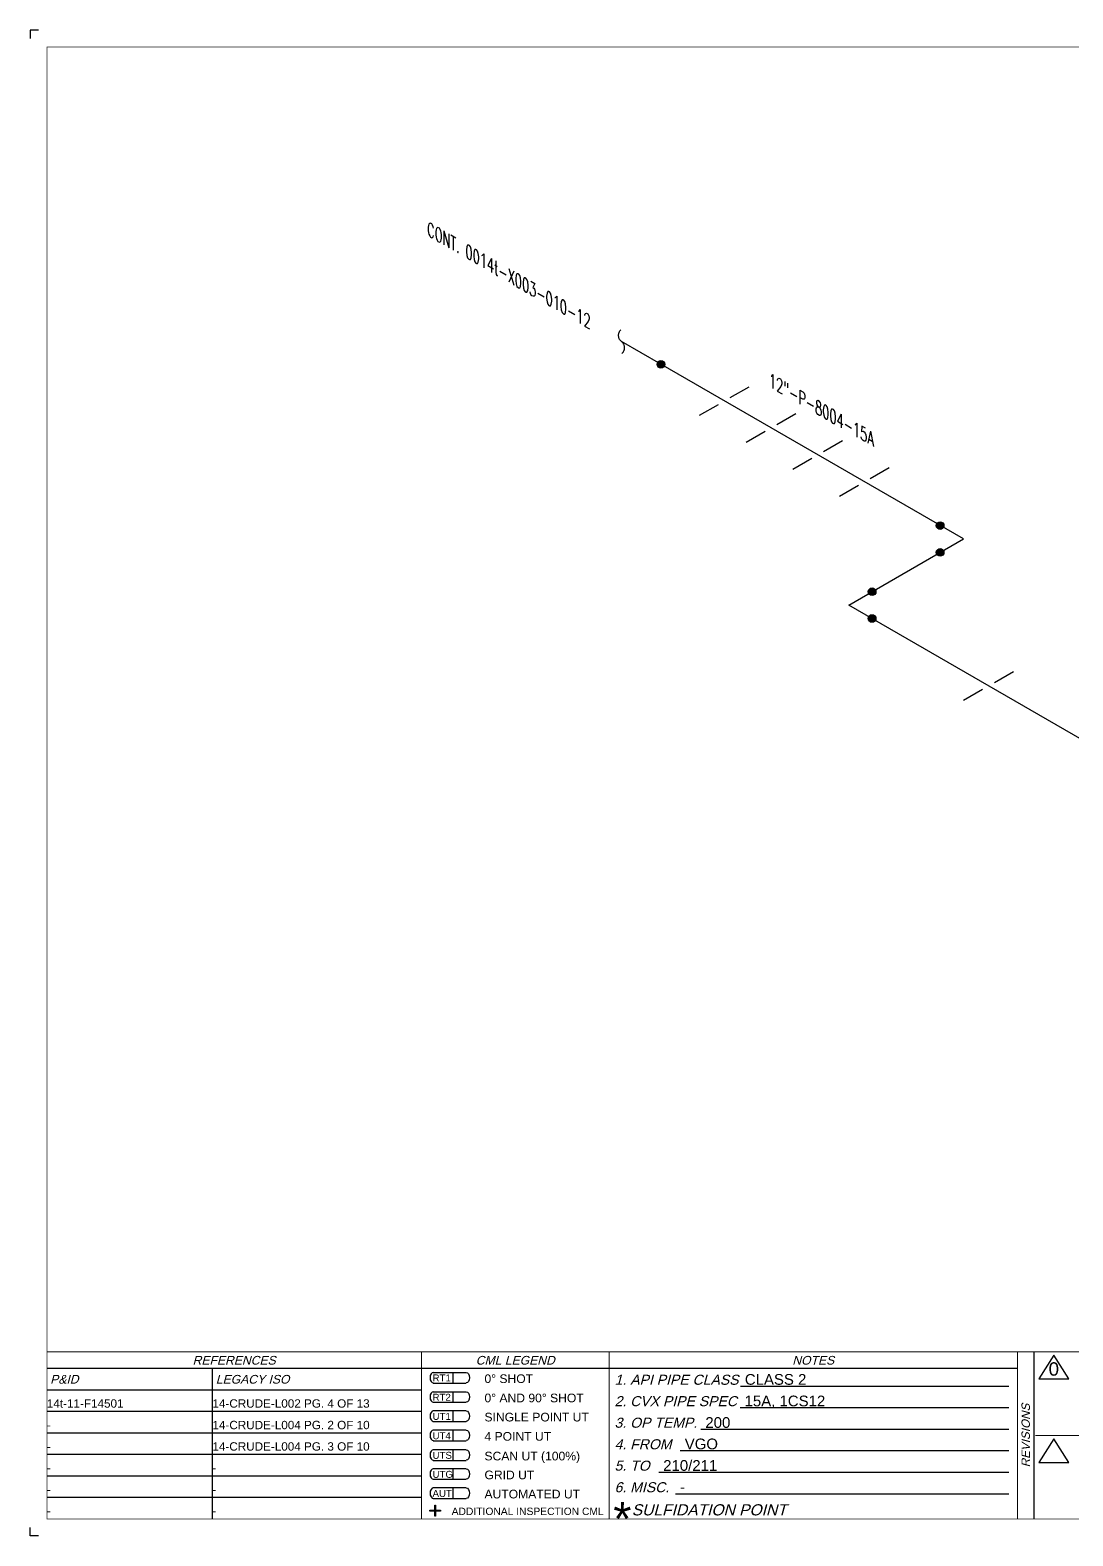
# Model space of a CAD drawing. Header units: inches. Extents: x 0.1 to 17.4, y 0.1 to 11.4.
# Drawn here: x 0.12 to 7.91, y 0.12 to 11.37 of the extents above; entities that cross this region are included whole.
import ezdxf
from ezdxf.enums import TextEntityAlignment as Align

# ---------------------------------------------------------------- set-up
doc = ezdxf.new("R2010")
doc.units = ezdxf.units.IN
doc.header["$MEASUREMENT"] = 0
doc.linetypes.add('HIDDEN2', pattern=[0.1875, 0.125, -0.0625])
for name, color, linetype in [('BORDER', 3, 'Continuous'), ('BORDERTEXT', 7, 'Continuous'), ('Continuation', 7, 'Continuous'), ('FITTINGS', 4, 'Continuous'), ('PIPE-ANNO', 150, 'HIDDEN2'), ('TEXT', 7, 'Continuous'), ('UNAS.PIPE', 251, 'Continuous'), ('WELD POINTS', 41, 'Continuous')]:
    doc.layers.add(name, color=color, linetype=linetype)
doc.layers.add('PIPE', color=7, linetype='Continuous', lineweight=30)
doc.styles.add('FEASStandard', font='arial.ttf')
doc.styles.add('PART_Standard', font='romans', dxfattribs={"width": 0.8, "height": 0.09})
doc.styles.add('Richmond', font='arial.ttf')

# ---------------------------------------------------------------- blocks, each defined once
blk = doc.blocks.new('Border')
h = blk.add_hatch(color=256)
h.dxf.hatch_style = 1
h.paths.add_polyline_path([(3.147, 0.317), (3.11, 0.317), (3.11, 0.31), (3.147, 0.31), (3.147, 0.273), (3.154, 0.273), (3.154, 0.31), (3.191, 0.31), (3.191, 0.317), (3.154, 0.317), (3.154, 0.354), (3.147, 0.354)])
blk.add_line((5.432, 1.244), (7.435, 1.244))
for points in [[(5.43, 1.083), (7.435, 1.083)], [(5.136, 0.922), (7.435, 0.922)], [(4.982, 0.762), (7.435, 0.762)], [(4.822, 0.601), (7.435, 0.601)], [(3.147, 0.317), (3.147, 0.354), (3.154, 0.354), (3.154, 0.317)], [(4.947, 0.44), (7.435, 0.44)], [(3.147, 0.31), (3.11, 0.31), (3.11, 0.317), (3.147, 0.317)], [(3.154, 0.31), (3.154, 0.273), (3.147, 0.273), (3.147, 0.31)], [(3.154, 0.317), (3.191, 0.317), (3.191, 0.31), (3.154, 0.31)]]:
    blk.add_lwpolyline(points)
at = {"layer": 'BORDER'}
for p, q in [((7.625, 0.25), (7.625, 1.5)), ((7.5, 1.375), (0.25, 1.375)), ((1.487, 0.25), (1.487, 1.375)), ((1.487, 1.214), (0.25, 1.214)), ((3.048, 1.214), (1.487, 1.214)), ((1.487, 1.054), (0.25, 1.054)), ((3.048, 1.054), (1.487, 1.054)), ((1.487, 0.893), (0.25, 0.893)), ((3.048, 0.893), (1.487, 0.893)), ((1.487, 0.732), (0.25, 0.732)), ((3.048, 0.732), (1.487, 0.732)), ((1.487, 0.571), (0.25, 0.571)), ((3.048, 0.571), (1.487, 0.571)), ((1.487, 0.411), (0.25, 0.411)), ((3.048, 0.411), (1.487, 0.411))]:
    blk.add_line(p, q, dxfattribs=at)
at = {"layer": 'BORDER', "const_width": 0.005}
blk.add_lwpolyline([(0.25, 0.25), (17.25, 0.25), (17.25, 11.25), (0.25, 11.25)], close=True, dxfattribs=at)
at = {"layer": 'BORDER', "const_width": 0.00833}
for points in [[(17.25, 1.5), (0.25, 1.5)], [(3.048, 0.25), (3.048, 1.5)], [(4.45, 0.25), (4.45, 1.5)], [(7.5, 0.25), (7.5, 1.5)], [(7.634, 0.875), (10.375, 0.875)]]:
    blk.add_lwpolyline(points, dxfattribs=at)
at = {"layer": 'BORDERTEXT', "color": 7, "linetype": 'Continuous'}
for p, q in [((3.137, 1.346), (3.383, 1.346)), ((3.137, 1.267), (3.383, 1.267)), ((3.137, 1.202), (3.383, 1.202)), ((3.137, 1.123), (3.383, 1.123))]:
    blk.add_line(p, q, dxfattribs=at)
at = {"layer": 'BORDERTEXT'}
for p, q in [((3.283, 1.346), (3.283, 1.267)), ((3.283, 1.202), (3.283, 1.123)), ((3.283, 1.059), (3.283, 0.98)), ((3.283, 1.059), (3.283, 0.98)), ((3.283, 0.915), (3.283, 0.836)), ((3.283, 0.915), (3.283, 0.836)), ((3.283, 0.768), (3.283, 0.689)), ((3.283, 0.768), (3.283, 0.689)), ((3.283, 0.626), (3.283, 0.548)), ((3.283, 0.626), (3.283, 0.548)), ((3.283, 0.483), (3.283, 0.405)), ((3.283, 0.483), (3.283, 0.405))]:
    blk.add_line(p, q, dxfattribs=at)
at = {"layer": 'BORDERTEXT', "color": 7}
for p, q in [((3.383, 1.059), (3.137, 1.059)), ((3.137, 0.98), (3.383, 0.98)), ((3.383, 0.915), (3.137, 0.915)), ((3.137, 0.836), (3.383, 0.836)), ((3.383, 0.768), (3.137, 0.768)), ((3.137, 0.689), (3.383, 0.689)), ((3.383, 0.626), (3.137, 0.626)), ((3.137, 0.548), (3.383, 0.548)), ((3.383, 0.483), (3.137, 0.483)), ((3.137, 0.405), (3.383, 0.405))]:
    blk.add_line(p, q, dxfattribs=at)
at = {"layer": 'BORDERTEXT'}
for centre in [(3.137, 1.307), (3.137, 1.163), (3.137, 1.02), (3.137, 0.876), (3.137, 0.729), (3.137, 0.587), (3.137, 0.444)]:
    blk.add_ellipse(centre, major_axis=(0, -0.0394), ratio=0.624439, start_param=3.141593, end_param=6.283185, dxfattribs=at)
at = {"layer": 'BORDERTEXT', "extrusion": (0, 0, -1)}
for centre in [(3.383, 1.307), (3.383, 1.163), (3.383, 1.02), (3.383, 0.876), (3.383, 0.729), (3.383, 0.587), (3.383, 0.444)]:
    blk.add_ellipse(centre, major_axis=(0, -0.0394), ratio=0.624439, start_param=3.141593, end_param=6.283185, dxfattribs=at)
at = {"layer": 'BORDERTEXT', "style": 'FEASStandard', "oblique": 15}
for s, p in [('REFERENCES', (1.649, 1.437)), ('CML LEGEND', (3.749, 1.437)), ('NOTES', (5.975, 1.437))]:
    blk.add_text(s, height=0.065, dxfattribs=at).set_placement(p, align=Align.MIDDLE)
for s, p in [('P&ID', (0.275, 1.295)), ('LEGACY ISO', (1.512, 1.295))]:
    blk.add_text(s, height=0.065, dxfattribs=at).set_placement(p, align=Align.MIDDLE_LEFT)
at = {"layer": 'BORDERTEXT', "style": 'FEASStandard'}
for s, height, p in [('RT1', 0.0518, (3.131, 1.279)), ('0%%D SHOT', 0.0648, (3.519, 1.267)), ('RT2', 0.0518, (3.131, 1.135)), ('0%%D AND 90%%D SHOT', 0.0648, (3.519, 1.123)), ('UT1', 0.0518, (3.131, 0.992)), ('SINGLE POINT UT', 0.0648, (3.519, 0.98)), ('4 POINT UT', 0.0648, (3.519, 0.836)), ('UT4', 0.0518, (3.131, 0.847)), ('UTS', 0.0518, (3.131, 0.701)), ('SCAN UT (100%%%)', 0.0648, (3.519, 0.689)), ('UTG', 0.0518, (3.131, 0.559)), ('GRID UT', 0.0648, (3.519, 0.548)), ('AUT', 0.0518, (3.131, 0.416)), ('AUTOMATED UT', 0.0648, (3.519, 0.405)), ('ADDITIONAL INSPECTION CML', 0.055, (3.274, 0.281))]:
    blk.add_text(s, height=height, dxfattribs=at).set_placement(p)
at = {"layer": 'BORDERTEXT', "style": 'FEASStandard', "oblique": 15}
for s, height, p in [('1. API PIPE CLASS', 0.075, (4.491, 1.254)), ('2. CVX PIPE SPEC', 0.075, (4.491, 1.094)), ('3. OP TEMP.', 0.075, (4.491, 0.933)), ('4. FROM ', 0.075, (4.491, 0.772)), ('5. TO ', 0.075, (4.491, 0.612)), ('6. MISC. ', 0.075, (4.491, 0.451)), ('SULFIDATION POINT', 0.08333, (4.619, 0.278))]:
    blk.add_text(s, height=height, dxfattribs=at).set_placement(p)
blk.add_text('REVISIONS', height=0.0625, rotation=90, dxfattribs=at).set_placement((7.562, 0.875), align=Align.MIDDLE)
at = {"layer": 'BORDERTEXT', "insert": (4.481, 0.378), "char_height": 0.25, "attachment_point": 1, "style": 'FEASStandard'}
blk.add_mtext('*', dxfattribs=at)
blk = doc.blocks.new('BORDER TEXT')
at = {"layer": 'BORDERTEXT'}
for tag, p, height, style in [('API_PIPE_CLASS', (5.464, 1.254), 0.08, 'Richmond'), ('MATERIAL1', (12.263, 1.211), 0.08, 'Richmond'), ('P&ID_#1', (0.25, 1.083), 0.0625, 'FEASStandard'), ('LINE_#1', (1.487, 1.083), 0.0625, 'FEASStandard'), ('CVX_PIPE_SPEC', (5.462, 1.093), 0.08, 'Richmond'), ('OP_TEMP', (5.169, 0.932), 0.08, 'Richmond'), ('MATERIAL2', (12.263, 1.04), 0.08, 'Richmond'), ('P&ID_#2', (0.25, 0.922), 0.0625, 'FEASStandard'), ('LINE_#2', (1.487, 0.922), 0.0625, 'FEASStandard'), ('MATERIAL3', (12.263, 0.868), 0.08, 'Richmond'), ('P&ID_#3', (0.25, 0.762), 0.0625, 'FEASStandard'), ('LINE_#3', (1.487, 0.762), 0.0625, 'FEASStandard'), ('FROM', (5.015, 0.772), 0.08, 'Richmond'), ('TO', (4.854, 0.611), 0.08, 'Richmond'), ('MATERIAL4', (12.263, 0.696), 0.08, 'Richmond'), ('P&ID_#4', (0.25, 0.601), 0.0625, 'FEASStandard'), ('LINE_#4', (1.487, 0.601), 0.0625, 'FEASStandard'), ('MATERIAL5', (12.263, 0.525), 0.08, 'Richmond'), ('P&ID_#5', (0.25, 0.44), 0.0625, 'FEASStandard'), ('LINE_#5', (1.487, 0.44), 0.0625, 'FEASStandard'), ('MISC', (4.979, 0.451), 0.08, 'Richmond'), ('INSULATION', (12.928, 0.414), 0.0625, 'FEASStandard'), ('P&ID_#6', (0.25, 0.28), 0.0625, 'FEASStandard'), ('LINE_#6', (1.487, 0.28), 0.0625, 'FEASStandard'), ('PWHT', (12.928, 0.281), 0.0625, 'FEASStandard')]:
    blk.add_attdef(tag, p, '', height=height, dxfattribs=dict(at, style=style))
at = {"layer": 'BORDERTEXT', "style": 'FEASStandard'}
for tag, p in [('DR.BY', (11.075, 0.562)), ('DR.BY_DATE', (11.95, 0.562)), ('CHK_BY', (11.075, 0.354)), ('CHK._BY_DATE', (11.95, 0.354))]:
    blk.add_attdef(tag, text='', height=0.1, dxfattribs=at).set_placement(p, align=Align.MIDDLE_CENTER)
at = {"layer": 'BORDERTEXT', "style": 'PART_Standard', "width": 0.8}
for tag, p in [('PLANT_NUMBER', (13.938, 0.384)), ('SYSTEM_NUMBER', (14.812, 0.384)), ('CIRCUIT_NUMBER', (15.688, 0.384)), ('SHEET_NUMBER', (16.5, 0.384)), ('REVISION', (17.062, 0.384))]:
    blk.add_attdef(tag, text='', height=0.15, dxfattribs=at).set_placement(p, align=Align.MIDDLE_CENTER)
blk = doc.blocks.new('2_WELD_SINGLE_00')
at = {"linetype": 'ByBlock', "lineweight": -2}
h = blk.add_hatch(color=0, dxfattribs=at)
edge = h.paths.add_edge_path()
edge.add_arc((0, 0), 0.0286, 0, 360)
at = {"color": 0, "linetype": 'ByBlock', "lineweight": -2}
blk.add_circle((0, 0), 0.0286, dxfattribs=at)
blk = doc.blocks.new('*U84')
at = {"layer": 'WELD POINTS'}
for p, rotation in [((-0.174, 0.1), 329.9999999999999), ((-0.174, -0.1), 299.9999999999996)]:
    blk.add_blockref('2_WELD_SINGLE_00', p, dxfattribs=dict(at, rotation=rotation))
blk = doc.blocks.new('*U85')
at = {"layer": 'WELD POINTS'}
for p, rotation in [((0.174, 0.1), 209.9999999999997), ((0.174, -0.1), 59.99999999999937)]:
    blk.add_blockref('2_WELD_SINGLE_00', p, dxfattribs=dict(at, rotation=rotation))
blk = doc.blocks.new('4_SUPPORT_I-BEAM_30')
at = {"color": 0, "linetype": 'ByBlock', "lineweight": -2}
for p, q in [((-0.044, 0.025), (-0.186, 0.107)), ((0.186, -0.107), (0.044, -0.025))]:
    blk.add_line(p, q, dxfattribs=at)
blk = doc.blocks.new('1_Text_330')
at = {"layer": 'TEXT', "style": 'PART_Standard', "oblique": 330, "width": 0.8}
blk.add_attdef('3/4"', (0, 0), '', height=0.09, rotation=330, dxfattribs=at)
blk = doc.blocks.new('1_Cont_330')
at = {"layer": 'Continuation', "style": 'PART_Standard', "oblique": 330, "width": 0.8}
blk.add_attdef('CONT.', (0, 0), '', height=0.09, rotation=330, dxfattribs=at)
blk = doc.blocks.new('1_BREAK-PIPE_PIPE_00')
at = {"color": 0, "linetype": 'ByBlock', "lineweight": -2}
for centre, major_axis in [((0.03, -0.092), (0, 0.101)), ((-0.03, 0.092), (0, -0.101))]:
    blk.add_ellipse(centre, major_axis=major_axis, ratio=0.711978, start_param=0.427466, end_param=3.141593, dxfattribs=at)
blk = doc.blocks.new('1_Tilde_00')
at = {"layer": 'PIPE-ANNO', "xscale": -0.5000000000000001, "yscale": 0.5, "zscale": 0.5}
blk.add_blockref('1_BREAK-PIPE_PIPE_00', (0, 0), dxfattribs=at)

msp = doc.modelspace()

# ---------------------------------------------------------------- linework, layer by layer
for p, q in [((0.125, 11.375), (0.125, 11.312)), ((0.187, 11.375), (0.125, 11.375)), ((0.125, 0.125), (0.125, 0.187)), ((0.187, 0.125), (0.125, 0.125))]:
    msp.add_line(p, q)
at = {"layer": 'BORDERTEXT'}
for points in [[(7.772, 1.474), (7.659, 1.298), (7.885, 1.298)], [(7.772, 0.849), (7.659, 0.673), (7.885, 0.673)]]:
    msp.add_lwpolyline(points, close=True, dxfattribs=at)
at = {"layer": 'PIPE'}
for p, q in [((7.097, 7.573), (4.837, 8.878)), ((6.241, 7.079), (7.097, 7.573)), ((11.817, 3.86), (6.241, 7.079))]:
    msp.add_line(p, q, dxfattribs=at)
at = {"layer": 'UNAS.PIPE'}
msp.add_line((4.837, 8.878), (4.542, 9.048), dxfattribs=at)

# ---------------------------------------------------------------- block references
at = {"rotation": 180}
msp.add_blockref('1_Tilde_00', (4.542, 9.048), dxfattribs=at)
at = {"layer": 'BORDER'}
msp.add_blockref('Border', (0, 0), dxfattribs=at)
at = {"layer": 'BORDERTEXT'}
ref = msp.add_blockref('BORDER TEXT', (0, 0), dxfattribs=at)
ref.add_attrib('MISC', '-', (4.979, 0.451), dxfattribs={"height": 0.08, "style": 'Richmond'})
ref.add_attrib('TO', '210/211', (4.854, 0.611), dxfattribs={"height": 0.08, "style": 'Richmond'})
ref.add_attrib('FROM', 'VGO', (5.015, 0.772), dxfattribs={"height": 0.08, "style": 'Richmond'})
ref.add_attrib('OP_TEMP', '200', (5.169, 0.932), dxfattribs={"height": 0.08, "style": 'Richmond'})
ref.add_attrib('CVX_PIPE_SPEC', '15A, 1CS12', (5.462, 1.093), dxfattribs={"height": 0.08, "style": 'Richmond'})
ref.add_attrib('API_PIPE_CLASS', 'CLASS 2', (5.464, 1.254), dxfattribs={"height": 0.08, "style": 'Richmond'})
ref.add_attrib('LINE_#6', '-', (1.487, 0.28), dxfattribs={"height": 0.0625, "style": 'FEASStandard'})
ref.add_attrib('LINE_#5', '-', (1.487, 0.44), dxfattribs={"height": 0.0625, "style": 'FEASStandard'})
ref.add_attrib('LINE_#4', '-', (1.487, 0.601), dxfattribs={"height": 0.0625, "style": 'FEASStandard'})
ref.add_attrib('LINE_#3', '14-CRUDE-L004 PG. 3 OF 10', (1.487, 0.762), dxfattribs={"height": 0.0625, "style": 'FEASStandard'})
ref.add_attrib('LINE_#2', '14-CRUDE-L004 PG. 2 OF 10', (1.487, 0.922), dxfattribs={"height": 0.0625, "style": 'FEASStandard'})
ref.add_attrib('LINE_#1', '14-CRUDE-L002 PG. 4 OF 13', (1.487, 1.083), dxfattribs={"height": 0.0625, "style": 'FEASStandard'})
ref.add_attrib('P&ID_#6', '-', (0.25, 0.28), dxfattribs={"height": 0.0625, "style": 'FEASStandard'})
ref.add_attrib('P&ID_#5', '-', (0.25, 0.44), dxfattribs={"height": 0.0625, "style": 'FEASStandard'})
ref.add_attrib('P&ID_#4', '-', (0.25, 0.601), dxfattribs={"height": 0.0625, "style": 'FEASStandard'})
ref.add_attrib('P&ID_#3', '-', (0.25, 0.762), dxfattribs={"height": 0.0625, "style": 'FEASStandard'})
ref.add_attrib('P&ID_#2', '-', (0.25, 0.922), dxfattribs={"height": 0.0625, "style": 'FEASStandard'})
ref.add_attrib('P&ID_#1', '14t-11-F14501', (0.25, 1.083), dxfattribs={"height": 0.0625, "style": 'FEASStandard'})
at = {"layer": 'Continuation'}
msp.add_blockref('1_Cont_330', (3.091, 9.843), dxfattribs=at).add_auto_attribs({'CONT.': 'CONT. 0014t-X003-010-12'})
at = {"layer": 'FITTINGS', "xscale": -1}
for p in [(5.311, 8.604), (5.66, 8.403), (6.008, 8.202), (6.357, 8.001), (7.284, 6.477)]:
    msp.add_blockref('4_SUPPORT_I-BEAM_30', p, dxfattribs=at)
at = {"layer": 'TEXT'}
msp.add_blockref('1_Text_330', (5.644, 8.714), dxfattribs=at).add_auto_attribs({'3/4"': '12"-P-8004-15A'})
at = {"layer": 'UNAS.PIPE'}
msp.add_blockref('2_WELD_SINGLE_00', (4.837, 8.878), dxfattribs=at)
at = {"layer": 'WELD POINTS'}
for name, p in [('*U84', (7.097, 7.573)), ('*U85', (6.241, 7.079))]:
    msp.add_blockref(name, p, dxfattribs=at)

# ---------------------------------------------------------------- texts
at = {"layer": 'BORDERTEXT', "style": 'FEASStandard'}
msp.add_attdef('0', text='', height=0.1, dxfattribs=at).set_placement((7.772, 1.372), align=Align.MIDDLE_CENTER)

doc.saveas('drawing.dxf')
